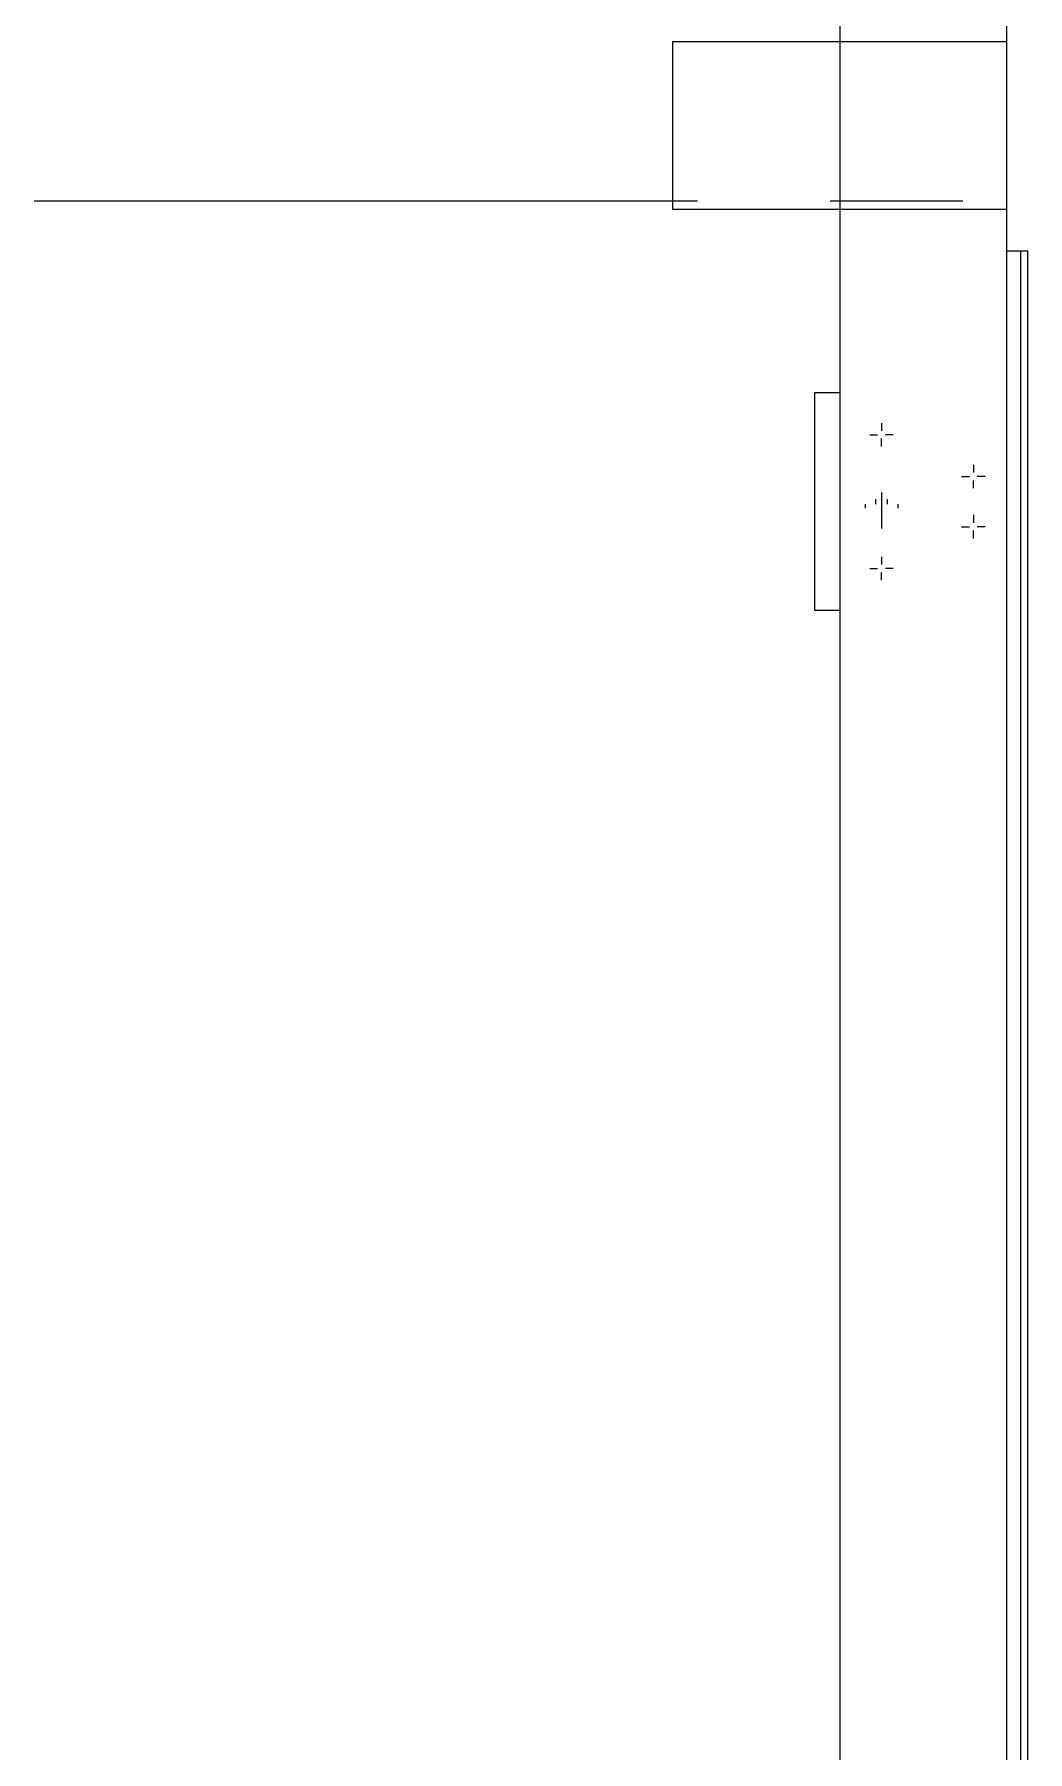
# Model space of a CAD drawing. Header units: millimetres. Extents: x -220592 to 404889, y -217665 to 38245.
# Drawn here: x 7820.54 to 7832.43, y -48016.77 to -47996.23 of the extents above; entities that cross this region are included whole.
import ezdxf

# ---------------------------------------------------------------- set-up
doc = ezdxf.new("R2010")
doc.units = ezdxf.units.MM
doc.linetypes.add('XKITLINE00', pattern=[0])
doc.linetypes.add('XKITLINE02', pattern=[4, 2, -2])
for name, color, linetype, lineweight in [('Bolt', 7, 'Continuous', 0), ('Part', 7, 'Continuous', 0), ('S-GRID', 7, 'Continuous', 0)]:
    doc.layers.add(name, color=color, linetype=linetype, lineweight=lineweight)

# ---------------------------------------------------------------- blocks, each defined once
blk = doc.blocks.new('*A15046')
at = {"layer": 'Part', "color": 7, "linetype": 'XKITLINE00', "lineweight": 0}
for p, q in [((92.53, 356.643483), (92.53, 93.899527)), ((94.53, 93.899527), (94.53, 244.699959))]:
    blk.add_line(p, q, dxfattribs=at)
blk = doc.blocks.new('*A15105')
at = {"layer": 'S-GRID', "color": 7, "linetype": 'XKITLINE00', "lineweight": 0}
for p, q in [((82.891073, 212), (90.828573, 212)), ((92.416073, 212), (94.003573, 212))]:
    blk.add_line(p, q, dxfattribs=at)
blk = doc.blocks.new('*A15143')
at = {"layer": 'Part', "color": 7, "linetype": 'XKITLINE00', "lineweight": 0}
for p, q in [((94.53, 211.4), (94.780136, 211.4)), ((94.700136, 184.15), (94.700136, 211.4)), ((94.780136, 184.15), (94.780136, 211.4))]:
    blk.add_line(p, q, dxfattribs=at)
blk = doc.blocks.new('*A15174')
at = {"layer": 'Bolt', "color": 7, "linetype": 'XKITLINE00', "lineweight": 0}
for p, q in [((92.890136, 209.2), (92.983376, 209.2)), ((93.030136, 209.34), (93.030136, 209.24676)), ((93.030136, 209.06), (93.030136, 209.15324)), ((93.170136, 209.2), (93.076896, 209.2)), ((93.030136, 207.74), (93.030136, 207.64676)), ((92.890136, 207.6), (92.983376, 207.6)), ((93.030136, 207.46), (93.030136, 207.55324)), ((93.170136, 207.6), (93.076896, 207.6))]:
    blk.add_line(p, q, dxfattribs=at)
blk = doc.blocks.new('*A15175')
at = {"layer": 'Bolt', "color": 7, "linetype": 'XKITLINE00', "lineweight": 0}
for p, q in [((94.130136, 208.84), (94.130136, 208.74676)), ((93.990136, 208.7), (94.083376, 208.7)), ((94.130136, 208.56), (94.130136, 208.65324)), ((94.270136, 208.7), (94.176896, 208.7)), ((94.130136, 208.24), (94.130136, 208.14676)), ((93.990136, 208.1), (94.083376, 208.1)), ((94.130136, 207.96), (94.130136, 208.05324)), ((94.270136, 208.1), (94.176896, 208.1))]:
    blk.add_line(p, q, dxfattribs=at)
blk = doc.blocks.new('*A15176')
at = {"layer": 'Bolt', "color": 7, "linetype": 'XKITLINE02', "lineweight": 0}
for p, q in [((92.835136, 208.37), (92.835136, 208.32)), ((92.960136, 208.43), (92.960136, 208.37)), ((93.030136, 208.5092), (93.030136, 208.08)), ((93.100136, 208.43), (93.100136, 208.37)), ((93.225136, 208.37), (93.225136, 208.32))]:
    blk.add_line(p, q, dxfattribs=at)
blk = doc.blocks.new('*A15177')
at = {"layer": 'Part', "color": 7, "linetype": 'XKITLINE00', "lineweight": 0}
for p, q in [((92.53, 209.7), (92.230136, 209.7)), ((92.230136, 209.7), (92.230136, 207.1)), ((92.230136, 207.1), (92.53, 207.1))]:
    blk.add_line(p, q, dxfattribs=at)
blk = doc.blocks.new('*A15742')
at = {"layer": 'Part', "color": 7, "linetype": 'XKITLINE00', "lineweight": 0}
for p, q in [((94.53, 213.9), (90.53, 213.9)), ((90.53, 213.9), (90.53, 211.9)), ((94.53, 211.9), (94.53, 213.9)), ((90.53, 211.9), (94.53, 211.9))]:
    blk.add_line(p, q, dxfattribs=at)

msp = doc.modelspace()

# ---------------------------------------------------------------- block references
at = {"color": 7, "lineweight": 0}
for name in ['*A15046', '*A15742', '*A15105', '*A15143', '*A15177', '*A15174', '*A15175', '*A15176']:
    msp.add_blockref(name, (7737.6457, -48210.2152), dxfattribs=at)

doc.saveas('drawing.dxf')
